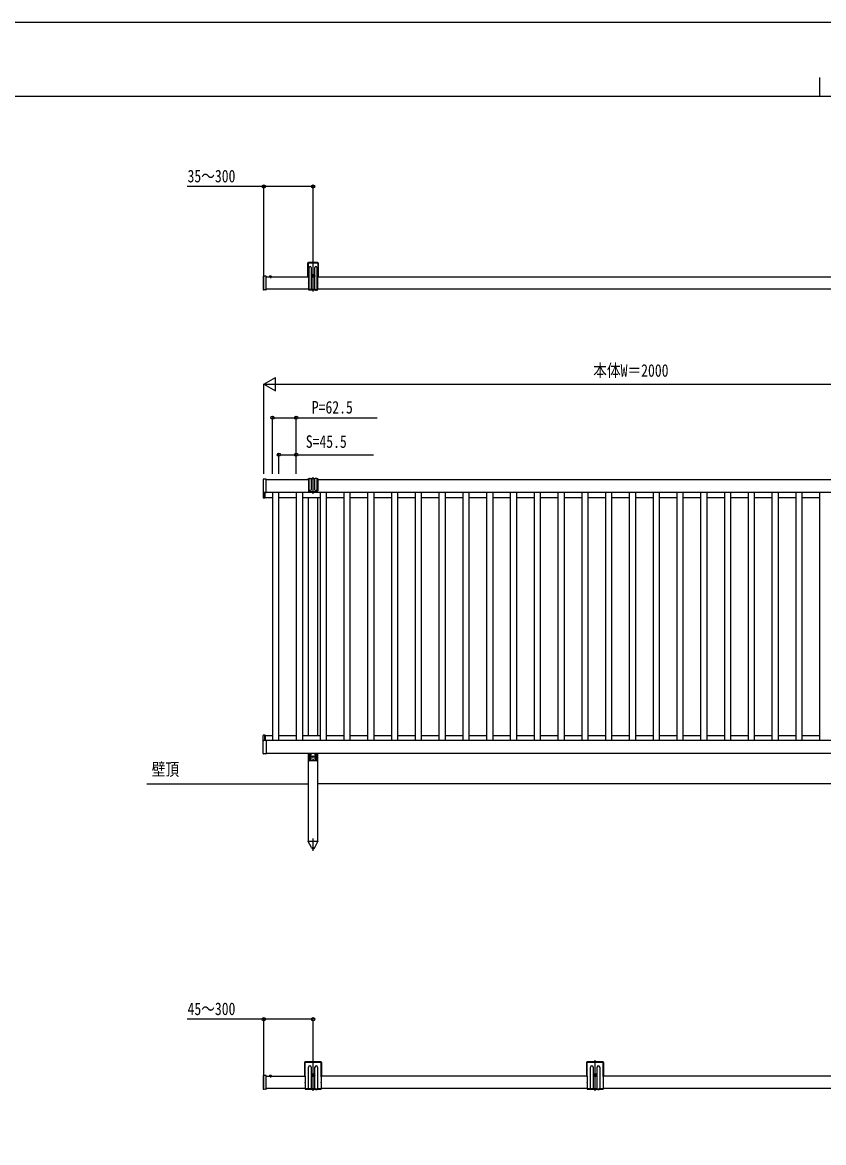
# Model space of a CAD drawing. Units: millimetres, scale not verified. Extents: x -4205 to 4205, y -2970 to 2970.
# Drawn here: x -2100 to 5, y 27 to 2970 of the extents above; entities that cross this region are included whole.
import ezdxf
from ezdxf.enums import TextEntityAlignment as Align

# ---------------------------------------------------------------- set-up
doc = ezdxf.new("R2010")
doc.units = ezdxf.units.MM
doc.header["$LTSCALE"] = 16
for name, color, linetype in [('0-2_USER1', 3, 'Continuous'), ('0-3_YKK_A1', 4, 'Continuous'), ('0-4_YKK_D', 6, 'Continuous'), ('0-5_YKK_ZWAK', 7, 'Continuous')]:
    doc.layers.add(name, color=color, linetype=linetype)
doc.styles.add('ＭＳ ゴシック', font='')
doc.styles.get('ＭＳ ゴシック').set_extended_font_data('MS Gothic')

msp = doc.modelspace()

# ---------------------------------------------------------------- linework, layer by layer
at = {"layer": '0-3_YKK_A1'}
for p, q in [((-1350.5, 2336.72), (-1350.5, 2303.22)), ((-1349, 2336.72), (-1349, 2301.72)), ((-1324, 2339.22), (-1348, 2339.22)), ((-1324, 2337.72), (-1348, 2337.72)), ((-1346, 2267.72), (-1346, 2326.42)), ((-1341, 2326.42), (-1341, 2267.72)), ((-1336, 2263.02), (-1336, 2341.85)), ((-1331, 2267.72), (-1331, 2326.42)), ((-1326, 2326.42), (-1326, 2267.72)), ((-1323, 2301.72), (-1323, 2336.72)), ((-1321.5, 2303.22), (-1321.5, 2336.72)), ((-1467.5, 2302.04), (-1467.5, 2268.4)), ((-1459.82, 2303.45), (-1466.56, 2303.04)), ((-1465.5, 2266.11), (-1465.5, 2304.44)), ((-1459.5, 2302.47), (-1459.5, 2303.15)), ((-1459.5, 2267.97), (-1459.5, 2302.47)), ((-1459.5, 2301.22), (-1348.5, 2301.22)), ((-1444.4, 2301.22), (-1451.6, 2301.22)), ((-1450.05, 2303.19), (-1449.15, 2301.37)), ((-1448, 2300.76), (-1449.15, 2301.37)), ((-1448, 2304.72), (-1448, 2298.15)), ((-1448, 2300.76), (-1446.86, 2301.37)), ((-1445.95, 2303.19), (-1446.86, 2301.37)), ((-1348.5, 2301.22), (-1350.5, 2303.22)), ((-1348.5, 2301.22), (-1348.5, 2300.94)), ((-1348.5, 2299.51), (-1348.5, 2285.94)), ((-1342.25, 2304.42), (-1329.75, 2304.42)), ((-1337.24, 2304.01), (-1338.07, 2304.01)), ((-1334.75, 2304.84), (-1333.92, 2304.84)), ((-1321.5, 2303.22), (-1323.5, 2301.22)), ((-1323.5, 2301.22), (392.5, 2301.22)), ((-1323.5, 2300.94), (-1323.5, 2301.22)), ((-1323.5, 2285.94), (-1323.5, 2299.51)), ((-1459.82, 2266.99), (-1466.56, 2267.4)), ((-1348.5, 2269.22), (-1459.5, 2269.22)), ((-1459.5, 2267.29), (-1459.5, 2267.97)), ((-1348.5, 2284.51), (-1348.5, 2267.72)), ((-1348.5, 2269.22), (-1345, 2269.22)), ((-1348.5, 2267.72), (-1346, 2267.72)), ((-1342, 2266.72), (-1345, 2266.72)), ((-1343, 2268.22), (-1344, 2268.22)), ((-1342, 2269.22), (-1330, 2269.22)), ((-1341, 2267.72), (-1331, 2267.72)), ((-1330, 2266.72), (-1327, 2266.72)), ((-1329, 2268.22), (-1328, 2268.22)), ((-1327, 2269.22), (-1323.5, 2269.22)), ((-1326, 2267.72), (-1323.5, 2267.72)), ((-1323.5, 2267.72), (-1323.5, 2284.51)), ((392.5, 2269.22), (-1323.5, 2269.22)), ((-1467.5, 1768.99), (-1467.5, 1736.35)), ((-1459.82, 1770.4), (-1466.56, 1769.99)), ((-1459.5, 1769.42), (-1459.5, 1770.1)), ((-1459.5, 1735.92), (-1459.5, 1769.42)), ((-1459.5, 1769.22), (-1348.5, 1769.22)), ((-1346, 1770.72), (-1348.5, 1770.72)), ((-1348.5, 1770.72), (-1348.5, 1739.22)), ((-1346, 1741.71), (-1346, 1770.72)), ((-1345, 1771.72), (-1342, 1771.72)), ((-1331, 1770.72), (-1341, 1770.72)), ((-1341, 1770.72), (-1341, 1741.71)), ((-1336, 1731.64), (-1336, 1775.42)), ((-1331, 1741.71), (-1331, 1770.72)), ((-1327, 1771.72), (-1330, 1771.72)), ((-1323.5, 1770.72), (-1326, 1770.72)), ((-1326, 1770.72), (-1326, 1741.71)), ((-1323.5, 1770.72), (-1323.5, 1739.22)), ((-1323.5, 1769.22), (392.5, 1769.22)), ((-1467.5, 1736.35), (-1467.5, 1723.07)), ((-1346.5, 1737.22), (-1325.5, 1737.22)), ((-1467.5, 1723.07), (-1467.5, 1722.09)), ((-1459.82, 1734.94), (-1466.56, 1735.35)), ((-1464, 1734.42), (-1462.28, 1734.31)), ((-1464, 1720.92), (-1463.94, 1720.92)), ((-1463, 1734.36), (-1463, 1735.13)), ((-1462.28, 1721.4), (-1463, 1721.32)), ((-1462.28, 1721.4), (-1463, 1721.32)), ((-1463, 1720.98), (-1463, 1721.36)), ((-1462.26, 1721.4), (-1462.26, 1721.4)), ((-1462, 1723.02), (-1462, 1734.01)), ((-1462, 1721.82), (-1462, 1723.02)), ((-1462, 1722.22), (-1442.75, 1722.22)), ((-1459.5, 1735.24), (-1459.5, 1735.92)), ((530, 1735.22), (-1459.5, 1735.22)), ((-1442.75, 1735.22), (-1442.75, 1083.22)), ((-1425.75, 1083.22), (-1425.75, 1735.22)), ((-1425.75, 1722.22), (-1380.25, 1722.22)), ((-1380.25, 1735.22), (-1380.25, 1083.22)), ((-1363.25, 1083.22), (-1363.25, 1735.22)), ((-1363.25, 1722.22), (-1317.75, 1722.22)), ((-1348.5, 1096.22), (-1348.5, 1722.22)), ((-1323.5, 1096.22), (-1323.5, 1722.22)), ((-1317.75, 1735.22), (-1317.75, 1083.22)), ((-1300.75, 1083.22), (-1300.75, 1735.22)), ((-1300.75, 1722.22), (-1255.25, 1722.22)), ((-1255.25, 1735.22), (-1255.25, 1083.22)), ((-1238.25, 1083.22), (-1238.25, 1735.22)), ((-1238.25, 1722.22), (-1192.75, 1722.22)), ((-1192.75, 1735.22), (-1192.75, 1083.22)), ((-1175.75, 1083.22), (-1175.75, 1735.22)), ((-1175.75, 1722.22), (-1130.25, 1722.22)), ((-1130.25, 1735.22), (-1130.25, 1083.22)), ((-1113.25, 1083.22), (-1113.25, 1735.22)), ((-1113.25, 1722.22), (-1067.75, 1722.22)), ((-1067.75, 1735.22), (-1067.75, 1083.22)), ((-1050.75, 1083.22), (-1050.75, 1735.22)), ((-1050.75, 1722.22), (-1005.25, 1722.22)), ((-1005.25, 1735.22), (-1005.25, 1083.22)), ((-988.25, 1083.22), (-988.25, 1735.22)), ((-988.25, 1722.22), (-942.75, 1722.22)), ((-942.75, 1735.22), (-942.75, 1083.22)), ((-925.75, 1083.22), (-925.75, 1735.22)), ((-925.75, 1722.22), (-880.25, 1722.22)), ((-880.25, 1735.22), (-880.25, 1083.22)), ((-863.25, 1083.22), (-863.25, 1735.22)), ((-863.25, 1722.22), (-817.75, 1722.22)), ((-817.75, 1735.22), (-817.75, 1083.22)), ((-800.75, 1083.22), (-800.75, 1735.22)), ((-800.75, 1722.22), (-755.25, 1722.22)), ((-755.25, 1735.22), (-755.25, 1083.22)), ((-738.25, 1083.22), (-738.25, 1735.22)), ((-738.25, 1722.22), (-692.75, 1722.22)), ((-692.75, 1735.22), (-692.75, 1083.22)), ((-675.75, 1083.22), (-675.75, 1735.22)), ((-675.75, 1722.22), (-630.25, 1722.22)), ((-630.25, 1735.22), (-630.25, 1083.22)), ((-613.25, 1083.22), (-613.25, 1735.22)), ((-613.25, 1722.22), (-567.75, 1722.22)), ((-567.75, 1735.22), (-567.75, 1083.22)), ((-550.75, 1083.22), (-550.75, 1735.22)), ((-550.75, 1722.22), (-505.25, 1722.22)), ((-505.25, 1735.22), (-505.25, 1083.22)), ((-488.25, 1083.22), (-488.25, 1735.22)), ((-488.25, 1722.22), (-442.75, 1722.22)), ((-442.75, 1735.22), (-442.75, 1083.22)), ((-425.75, 1083.22), (-425.75, 1735.22)), ((-425.75, 1722.22), (-380.25, 1722.22)), ((-380.25, 1735.22), (-380.25, 1083.22)), ((-363.25, 1083.22), (-363.25, 1735.22)), ((-363.25, 1722.22), (-317.75, 1722.22)), ((-317.75, 1735.22), (-317.75, 1083.22)), ((-300.75, 1083.22), (-300.75, 1735.22)), ((-300.75, 1722.22), (-255.25, 1722.22)), ((-255.25, 1735.22), (-255.25, 1083.22)), ((-238.25, 1083.22), (-238.25, 1735.22)), ((-238.25, 1722.22), (-192.75, 1722.22)), ((-192.75, 1735.22), (-192.75, 1083.22)), ((-175.75, 1083.22), (-175.75, 1735.22)), ((-175.75, 1722.22), (-130.25, 1722.22)), ((-130.25, 1735.22), (-130.25, 1083.22)), ((-113.25, 1083.22), (-113.25, 1735.22)), ((-113.25, 1722.22), (-67.75, 1722.22)), ((-67.75, 1735.22), (-67.75, 1083.22)), ((-50.75, 1083.22), (-50.75, 1735.22)), ((-50.75, 1722.22), (-5.25, 1722.22)), ((-5.25, 1735.22), (-5.25, 1083.22)), ((-1467.5, 1095.37), (-1467.5, 1096.35)), ((-1467.5, 1082.09), (-1467.5, 1095.37)), ((-1464, 1097.52), (-1463.94, 1097.52)), ((-1463, 1097.46), (-1463, 1097.08)), ((-1462.28, 1097.04), (-1463, 1097.11)), ((-1462.28, 1097.04), (-1463, 1097.11)), ((-1462.26, 1097.03), (-1462.26, 1097.03)), ((-1462, 1096.62), (-1462, 1095.42)), ((-1462, 1096.22), (-1442.75, 1096.22)), ((-1462, 1095.42), (-1462, 1084.42)), ((-1425.75, 1096.22), (-1380.25, 1096.22)), ((-1363.25, 1096.22), (-1317.75, 1096.22)), ((-1300.75, 1096.22), (-1255.25, 1096.22)), ((-1238.25, 1096.22), (-1192.75, 1096.22)), ((-1175.75, 1096.22), (-1130.25, 1096.22)), ((-1113.25, 1096.22), (-1067.75, 1096.22)), ((-1050.75, 1096.22), (-1005.25, 1096.22)), ((-988.25, 1096.22), (-942.75, 1096.22)), ((-925.75, 1096.22), (-880.25, 1096.22)), ((-863.25, 1096.22), (-817.75, 1096.22)), ((-800.75, 1096.22), (-755.25, 1096.22)), ((-738.25, 1096.22), (-692.75, 1096.22)), ((-675.75, 1096.22), (-630.25, 1096.22)), ((-613.25, 1096.22), (-567.75, 1096.22)), ((-550.75, 1096.22), (-505.25, 1096.22)), ((-488.25, 1096.22), (-442.75, 1096.22)), ((-425.75, 1096.22), (-380.25, 1096.22)), ((-363.25, 1096.22), (-317.75, 1096.22)), ((-300.75, 1096.22), (-255.25, 1096.22)), ((-238.25, 1096.22), (-192.75, 1096.22)), ((-175.75, 1096.22), (-130.25, 1096.22)), ((-113.25, 1096.22), (-67.75, 1096.22)), ((-50.75, 1096.22), (-5.25, 1096.22)), ((-1467.5, 1049.45), (-1467.5, 1082.09)), ((-1459.82, 1083.5), (-1466.56, 1083.09)), ((-1464, 1084.02), (-1462.28, 1084.12)), ((-1463, 1083.3), (-1463, 1084.08)), ((530, 1083.22), (-1459.5, 1083.22)), ((-1459.5, 1083.2), (-1459.5, 1082.52)), ((-1459.5, 1082.52), (-1459.5, 1049.02)), ((-1459.82, 1048.04), (-1466.56, 1048.45)), ((530, 1049.22), (-1459.5, 1049.22)), ((-1459.5, 1049.02), (-1459.5, 1048.34)), ((-1348.5, 819.22), (-1348.5, 1049.22)), ((-1347, 1032.22), (-1347, 1049.22)), ((-1345, 1049.22), (-1345, 1034.72)), ((-1327, 1030.22), (-1345, 1030.22)), ((-1341, 1034.72), (-1341, 1049.22)), ((-1331, 1049.22), (-1331, 1034.72)), ((-1327, 1034.72), (-1327, 1049.22)), ((-1325, 1049.22), (-1325, 1032.22)), ((-1772.72, 969.22), (-1348.5, 969.22)), ((392.5, 969.22), (-1323.5, 969.22)), ((-1336, 793.71), (-1336, 826.19)), ((-1348.7, 818.22), (-1348.7, 819.22)), ((-1340.46, 801.96), (-1348.7, 818.22)), ((-1331.54, 801.96), (-1323.3, 818.22)), ((-1359, 236.72), (-1359, 203.22)), ((-1357.5, 236.72), (-1357.5, 201.72)), ((-1315.5, 239.22), (-1356.5, 239.22)), ((-1315.5, 237.72), (-1356.5, 237.72)), ((-1336, 163.02), (-1336, 243.92)), ((-1314.5, 201.72), (-1314.5, 236.72)), ((-1313, 203.22), (-1313, 236.72)), ((-618, 236.72), (-618, 203.22)), ((-616.5, 236.72), (-616.5, 201.72)), ((-574.5, 239.22), (-615.5, 239.22)), ((-574.5, 237.72), (-615.5, 237.72)), ((-595, 163.02), (-595, 243.92)), ((-573.5, 201.72), (-573.5, 236.72)), ((-572, 203.22), (-572, 236.72)), ((-1348, 167.72), (-1348, 225.42)), ((-1341, 225.42), (-1341, 167.72)), ((-1336, 200.17), (-1336, 208.67)), ((-1331, 167.72), (-1331, 225.42)), ((-1324, 225.42), (-1324, 167.72)), ((-607, 167.72), (-607, 225.42)), ((-600, 225.42), (-600, 167.72)), ((-595, 200.17), (-595, 208.67)), ((-590, 167.72), (-590, 225.42)), ((-583, 225.42), (-583, 167.72)), ((-1467.5, 202.04), (-1467.5, 168.4)), ((-1459.82, 203.45), (-1466.56, 203.04)), ((-1465.5, 166.11), (-1465.5, 204.44)), ((-1459.5, 202.47), (-1459.5, 203.15)), ((-1459.5, 167.97), (-1459.5, 202.47)), ((-1459.5, 201.22), (-1357, 201.22)), ((-1444.4, 201.22), (-1451.6, 201.22)), ((-1450.05, 203.19), (-1449.15, 201.37)), ((-1448, 200.76), (-1449.15, 201.37)), ((-1448, 204.72), (-1448, 198.15)), ((-1448, 200.76), (-1446.86, 201.37)), ((-1445.95, 203.19), (-1446.86, 201.37)), ((-1357, 201.22), (-1359, 203.22)), ((-1357, 201.22), (-1357, 200.94)), ((-1357, 199.51), (-1357, 185.94)), ((-1357, 184.51), (-1357, 167.72)), ((-1340.25, 204.42), (-1331.75, 204.42)), ((-1331.75, 204.42), (-1340.25, 204.42)), ((-1337.25, 204.01), (-1338.08, 204.01)), ((-1334.76, 204.84), (-1333.93, 204.84)), ((-1313, 203.22), (-1315, 201.22)), ((-616, 201.22), (-1315, 201.22)), ((-1315, 201.22), (-1315, 200.94)), ((-1315, 199.51), (-1315, 185.94)), ((-1315, 184.51), (-1315, 167.72)), ((-616, 201.22), (-618, 203.22)), ((-616, 201.22), (-616, 200.94)), ((-616, 199.51), (-616, 185.94)), ((-616, 184.51), (-616, 167.72)), ((-599.25, 204.42), (-590.75, 204.42)), ((-590.75, 204.42), (-599.25, 204.42)), ((-596.24, 204.01), (-597.07, 204.01)), ((-593.75, 204.84), (-592.92, 204.84)), ((-572, 203.22), (-574, 201.22)), ((384, 201.22), (-574, 201.22)), ((-574, 201.22), (-574, 200.94)), ((-574, 199.51), (-574, 185.94)), ((-574, 184.51), (-574, 167.72)), ((-1459.82, 166.99), (-1466.56, 167.4)), ((-1357, 169.22), (-1459.5, 169.22)), ((-1459.5, 167.29), (-1459.5, 167.97)), ((-1357, 169.22), (-1347, 169.22)), ((-1357, 167.72), (-1348, 167.72)), ((-1342, 166.72), (-1347, 166.72)), ((-1343, 168.22), (-1346, 168.22)), ((-1342, 169.22), (-1330, 169.22)), ((-1341, 167.72), (-1331, 167.72)), ((-1330, 166.72), (-1325, 166.72)), ((-1329, 168.22), (-1326, 168.22)), ((-1325, 169.22), (-1315, 169.22)), ((-1324, 167.72), (-1315, 167.72)), ((-616, 169.22), (-1315, 169.22)), ((-616, 169.22), (-606, 169.22)), ((-616, 167.72), (-607, 167.72)), ((-601, 166.72), (-606, 166.72)), ((-602, 168.22), (-605, 168.22)), ((-601, 169.22), (-589, 169.22)), ((-600, 167.72), (-590, 167.72)), ((-589, 166.72), (-584, 166.72)), ((-588, 168.22), (-585, 168.22)), ((-584, 169.22), (-574, 169.22)), ((-583, 167.72), (-574, 167.72)), ((384, 169.22), (-574, 169.22))]:
    msp.add_line(p, q, dxfattribs=at)
for points in [[(-1338.07, 2304.01), (-1338.07, 2304.84), (-1337.24, 2304.84)], [(-1336.41, 2305.67), (-1336.41, 2306.5), (-1335.58, 2306.5), (-1335.58, 2305.67)], [(-1335.58, 2303.18), (-1335.58, 2302.35), (-1336.41, 2302.35), (-1336.41, 2303.18)], [(-1333.92, 2304.84), (-1333.92, 2304.01), (-1334.75, 2304.01)], [(-1464.06, 1720.92), (-1464, 1720.92), (-1464, 1722.92)], [(-1464, 1722.92), (-1464, 1734.42), (-1464, 1735.19)], [(-1462.25, 1721.41), (-1462.27, 1721.4), (-1462.28, 1721.4)], [(-1462, 1721.82), (-1462.01, 1721.73), (-1462.03, 1721.61), (-1462.09, 1721.5), (-1462.16, 1721.44), (-1462.24, 1721.41), (-1462.26, 1721.41)], [(-1464.06, 1097.52), (-1464, 1097.52), (-1464, 1095.52)], [(-1464, 1095.52), (-1464, 1084.02), (-1464, 1083.24)], [(-1462.25, 1097.03), (-1462.27, 1097.04), (-1462.28, 1097.04)], [(-1462, 1096.62), (-1462.01, 1096.71), (-1462.03, 1096.83), (-1462.09, 1096.93), (-1462.16, 1097), (-1462.24, 1097.03), (-1462.26, 1097.03)], [(-1348.5, 819.22), (-1323.5, 819.22), (-1323.5, 1049.22)], [(-1348.7, 819.22), (-1323.3, 819.22), (-1323.3, 818.22)], [(-1336.42, 205.67), (-1336.42, 206.5), (-1335.59, 206.5), (-1335.59, 205.67)], [(-595.41, 205.67), (-595.41, 206.5), (-594.58, 206.5), (-594.58, 205.67)], [(-1338.08, 204.01), (-1338.08, 204.84), (-1337.25, 204.84)], [(-1335.59, 203.18), (-1335.59, 202.35), (-1336.42, 202.35), (-1336.42, 203.18)], [(-1333.93, 204.84), (-1333.93, 204.01), (-1334.76, 204.01)], [(-597.07, 204.01), (-597.07, 204.84), (-596.24, 204.84)], [(-594.58, 203.18), (-594.58, 202.35), (-595.41, 202.35), (-595.41, 203.18)], [(-592.92, 204.84), (-592.92, 204.01), (-593.75, 204.01)]]:
    msp.add_lwpolyline(points, dxfattribs=at)
for centre, radius in [((-1336, 2304.42), 4.25), ((-1336, 2304.42), 2.25), ((-1336, 1041.22), 2.1), ((-1336, 1034.22), 0.65), ((-1336, 204.42), 4.25), ((-1336, 204.42), 2.25), ((-595, 204.42), 4.25), ((-595, 204.42), 2.25)]:
    msp.add_circle(centre, radius, dxfattribs=at)
for centre, radius, start, end in [((-1348, 2336.72), 2.5, 90, 180), ((-1348, 2336.72), 1, 90, 180), ((-1343.5, 2326.42), 2.5, 0, 180), ((-1328.5, 2326.42), 2.5, 0, 180), ((-1324, 2336.72), 2.5, 0, 90), ((-1324, 2336.72), 1, 0, 90), ((-1466.5, 2302.04), 1, 93.5, 180), ((-1459.8, 2303.15), 0.3, 0, 93.5), ((-1451.6, 2301.38), 0.154, 152.71904, 270), ((-1448, 2299.52), 4.2, 27.28096, 152.71904), ((-1444.4, 2301.38), 0.154, 270, 27.28096), ((-1349.2, 2300.22), 1, 314.427, 45.573), ((-1337.24, 2305.67), 0.83, 270, 0), ((-1337.24, 2303.18), 0.83, 0, 90), ((-1334.75, 2305.67), 0.83, 180, 270), ((-1334.75, 2303.18), 0.83, 90, 180), ((-1322.8, 2300.22), 1, 134.427, 225.573), ((-1466.5, 2268.4), 1, 180, 266.5), ((-1459.8, 2267.29), 0.3, 266.5, 0), ((-1349.2, 2285.22), 1, 314.427, 45.573), ((-1345, 2267.72), 1, 180, 270), ((-1344, 2269.22), 1, 180, 270), ((-1343, 2269.22), 1, 270, 0), ((-1342, 2267.72), 1, 270, 0), ((-1330, 2267.72), 1, 180, 270), ((-1329, 2269.22), 1, 180, 270), ((-1328, 2269.22), 1, 270, 0), ((-1327, 2267.72), 1, 270, 0), ((-1322.8, 2285.22), 1, 134.427, 225.573), ((-1466.5, 1768.99), 1, 93.5, 180), ((-1459.8, 1770.1), 0.3, 0, 93.5), ((-1348.5, 1768.72), 2, 90, 165.65639), ((-1345, 1770.72), 1, 90, 180), ((-1342, 1770.72), 1, 0, 90), ((-1330, 1770.72), 1, 90, 180), ((-1327, 1770.72), 1, 0, 90), ((-1323.5, 1768.72), 2, 14.34361, 90), ((-1466.5, 1736.35), 1, 180, 266.5), ((-1346.5, 1739.22), 2, 180, 270), ((-1343.5, 1741.71), 2.5, 180, 0), ((-1328.5, 1741.71), 2.5, 180, 0), ((-1325.5, 1739.22), 2, 270, 0), ((-1466.5, 1722.08), 1, 179.84406, 266.06286), ((-1462.3, 1734.01), 0.3, 0, 86.5), ((-1462.38, 1721.81), 0.377, 285.80593, 2.24894), ((-1459.8, 1735.24), 0.3, 266.5, 0), ((-1466.5, 1096.36), 1, 93.93714, 180.15594), ((-1462.38, 1096.63), 0.377, 357.75106, 74.19407), ((-1466.5, 1082.09), 1, 93.5, 180), ((-1462.3, 1084.42), 0.3, 273.5, 0), ((-1459.8, 1083.2), 0.3, 0, 93.5), ((-1466.5, 1049.45), 1, 180, 266.5), ((-1459.8, 1048.34), 0.3, 266.5, 0), ((-1345, 1032.22), 2, 180, 270), ((-1343, 1034.72), 2, 180, 0), ((-1329, 1034.72), 2, 180, 0), ((-1327, 1032.22), 2, 270, 0), ((-1336, 804.22), 5, 206.87405, 333.12595), ((-1356.5, 236.72), 2.5, 90, 180), ((-1356.5, 236.72), 1, 90, 180), ((-1315.5, 236.72), 2.5, 0, 90), ((-1315.5, 236.72), 1, 0, 90), ((-615.5, 236.72), 2.5, 90, 180), ((-615.5, 236.72), 1, 90, 180), ((-574.5, 236.72), 2.5, 0, 90), ((-574.5, 236.72), 1, 0, 90), ((-1344.5, 225.42), 3.5, 0, 180), ((-1327.5, 225.42), 3.5, 0, 180), ((-603.5, 225.42), 3.5, 0, 180), ((-586.5, 225.42), 3.5, 0, 180), ((-1466.5, 202.04), 1, 93.5, 180), ((-1459.8, 203.15), 0.3, 0, 93.5), ((-1451.6, 201.38), 0.154, 152.71904, 270), ((-1448, 199.52), 4.2, 27.28096, 152.71904), ((-1444.4, 201.38), 0.154, 270, 27.28096), ((-1357.7, 200.22), 1, 314.427, 45.573), ((-1357.7, 185.22), 1, 314.427, 45.573), ((-1337.25, 205.67), 0.83, 270, 0), ((-1337.25, 203.18), 0.83, 0, 90), ((-1334.76, 205.67), 0.83, 180, 270), ((-1334.76, 203.18), 0.83, 90, 180), ((-1314.3, 200.22), 1, 134.427, 225.573), ((-1314.3, 185.22), 1, 134.427, 225.573), ((-616.7, 200.22), 1, 314.427, 45.573), ((-616.7, 185.22), 1, 314.427, 45.573), ((-596.24, 205.67), 0.83, 270, 0), ((-596.24, 203.18), 0.83, 0, 90), ((-593.75, 205.67), 0.83, 180, 270), ((-593.75, 203.18), 0.83, 90, 180), ((-573.3, 200.22), 1, 134.427, 225.573), ((-573.3, 185.22), 1, 134.427, 225.573), ((-1466.5, 168.4), 1, 180, 266.5), ((-1459.8, 167.29), 0.3, 266.5, 0), ((-1347, 167.72), 1, 180, 270), ((-1346, 169.22), 1, 180, 270), ((-1343, 169.22), 1, 270, 0), ((-1342, 167.72), 1, 270, 0), ((-1330, 167.72), 1, 180, 270), ((-1329, 169.22), 1, 180, 270), ((-1326, 169.22), 1, 270, 0), ((-1325, 167.72), 1, 270, 0), ((-606, 167.72), 1, 180, 270), ((-605, 169.22), 1, 180, 270), ((-602, 169.22), 1, 270, 0), ((-601, 167.72), 1, 270, 0), ((-589, 167.72), 1, 180, 270), ((-588, 169.22), 1, 180, 270), ((-585, 169.22), 1, 270, 0), ((-584, 167.72), 1, 270, 0)]:
    msp.add_arc(centre, radius, start, end, dxfattribs=at)
for centre, major_axis, start_param, end_param in [((-1463.94, 1722.92), (-32.76, 2), 1.4942613, 1.5707963), ((-1464.06, 1722.92), (-32.76, -2), 1.5707963, 1.5994645), ((-1463.94, 1095.52), (-32.76, -2), 4.712389, 4.788924), ((-1464.06, 1095.52), (-32.76, 2), 4.6837208, 4.712389)]:
    msp.add_ellipse(centre, major_axis=major_axis, ratio=0.060935, start_param=start_param, end_param=end_param, dxfattribs=at)
at = {"layer": '0-4_YKK_D'}
for p, q in [((-1465.5, 2305.44), (-1465.5, 2539.92)), ((-1336, 2342.93), (-1336, 2539.92)), ((-1465.5, 2019.22), (-1435.19, 2036.72)), ((-1435.19, 2001.72), (-1435.19, 2036.72)), ((-1465.5, 1784.22), (-1465.5, 2020.22)), ((-1465.5, 2019.22), (-1435.19, 2001.72)), ((-1465.5, 2019.22), (-1404.88, 2019.22)), ((-1430.5, 2019.22), (499.5, 2019.22)), ((-1442.75, 1784.22), (-1442.75, 1932.52)), ((-1380.25, 1784.22), (-1380.25, 1932.52)), ((-1425.75, 1784.22), (-1425.75, 1835.37)), ((-1380.25, 1784.22), (-1380.25, 1835.37)), ((-1465.5, 205.44), (-1465.5, 352.22)), ((-1336, 244.92), (-1336, 352.22))]:
    msp.add_line(p, q, dxfattribs=at)
for points in [[(-1336, 2538.92), (-1465.5, 2538.92), (-1666.9, 2538.92)], [(-1442.75, 1931.52), (-1380.25, 1931.52), (-1167.96, 1931.52)], [(-1425.75, 1834.37), (-1380.25, 1834.37), (-1176.85, 1834.37)], [(-1336, 351.22), (-1465.5, 351.22), (-1666.9, 351.22)]]:
    msp.add_lwpolyline(points, dxfattribs=at)
for centre in [(-1465.5, 2538.92), (-1336, 2538.92), (-1442.75, 1931.52), (-1380.25, 1931.52), (-1425.75, 1834.37), (-1380.25, 1834.37), (-1465.5, 351.22), (-1336, 351.22)]:
    msp.add_circle(centre, 4.25, dxfattribs=at)
at = {"layer": '0-5_YKK_ZWAK'}
for p, q in [((-4.98, 2825), (-4.98, 2775)), ((3895.02, 2775), (-3904.98, 2775))]:
    msp.add_line(p, q, dxfattribs=at)
msp.add_lwpolyline([(-4205, -2970), (4205, -2970), (4205, 2970), (-4205, 2970)], close=True, dxfattribs=at)

# ---------------------------------------------------------------- texts
at = {"layer": '0-2_USER1', "style": 'ＭＳ ゴシック', "width": 0.8}
msp.add_text('壁頂', height=32.99, dxfattribs=at).set_placement((-1759.94, 981.3), align=Align.BOTTOM_LEFT)
at = {"layer": '0-4_YKK_D', "style": 'ＭＳ ゴシック', "width": 0.8}
for s, p in [('35～300', (-1665.9, 2539.92)), ('本体W＝2000', (-599.9, 2029.22)), ('P=62.5', (-1339.36, 1932.52)), ('S=45.5', (-1355.25, 1842.37)), ('45～300', (-1665.9, 352.22))]:
    msp.add_text(s, height=32.99, dxfattribs=at).set_placement(p, align=Align.BOTTOM_LEFT)

doc.saveas('drawing.dxf')
